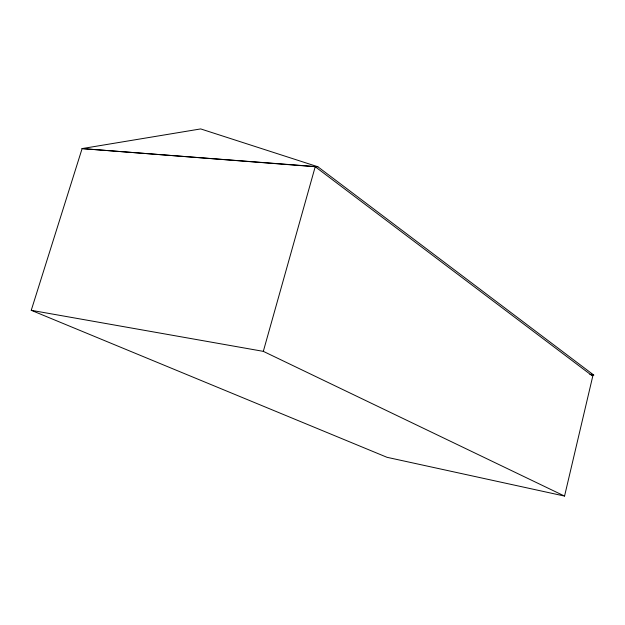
<?xml version="1.0" encoding="UTF-8"?>
<svg xmlns="http://www.w3.org/2000/svg" width="625" height="625" viewBox="0 0 625 625"><rect width="100%" height="100%" fill="white"/><g stroke="black" fill="none" stroke-linecap="round" stroke-linejoin="round"><path stroke-width="0.94" d="M564.555 496.078L592.758 376.188L315.219 166.727L82.117 148.586L31.25 310.305L387.016 457.305L564.555 496.078L263.32 351.359L31.25 310.305M263.32 351.359L315.219 166.727M317.82 166.742L81.938 148.609L200.695 128.922L317.82 166.742L593.75 375.062L589.898 374.438M591.023 374.016L593.75 375.062"/></g></svg>
